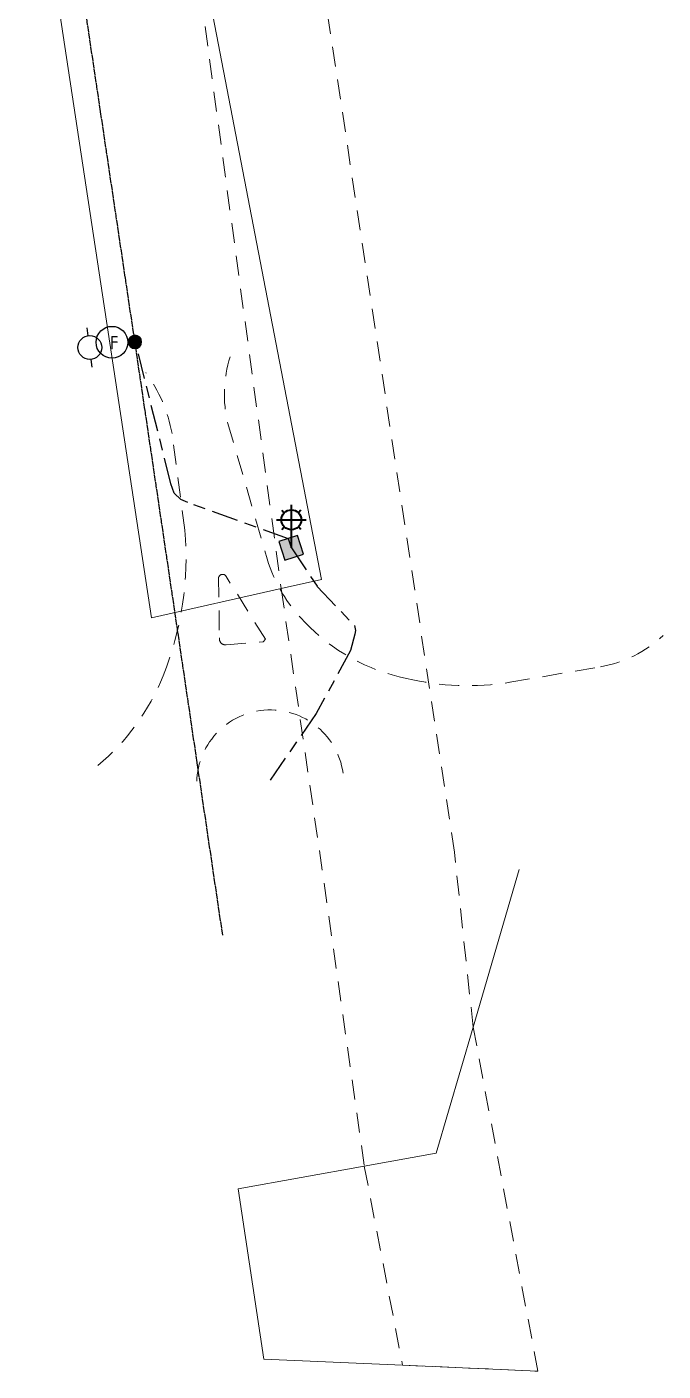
# Model space of a CAD drawing. Header units: metres. Extents: x 298156 to 298818, y 6171580 to 6172425.
# Drawn here: x 298604.5 to 298700.6, y 6171580 to 6171783 of the extents above; entities that cross this region are included whole.
import ezdxf
from ezdxf.enums import TextEntityAlignment as Align

# ---------------------------------------------------------------- set-up
doc = ezdxf.new("R2010")
doc.units = ezdxf.units.M
for name, pattern in [('Cable Exist OH', [1, 1, 0]), ('Cable Exist UG', [8.2, 4, -1.2, 1.8, -1.2]), ('Dash', [5, 3, -2])]:
    doc.linetypes.add(name, pattern=pattern)
doc.layers.get('0').update_dxf_attribs({"color": 6})
for name, color, linetype, lineweight in [('Cadastre Developer_SP_EXT', 9, 'Continuous', 5), ('Cadastre Easements_SP_EXT', 9, 'Continuous', 5), ('Cadastre Land Parcels_SP_EXT', 9, 'Continuous', 5), ('Cadastre Roads_SP_EXT', 9, 'Continuous', 5)]:
    doc.layers.add(name, color=color, linetype=linetype, lineweight=lineweight)
for name, color, linetype in [('Equip_SP_HV_EXT', 7, 'Continuous'), ('Equip_SP_SL_EXT', 7, 'Continuous'), ('Mains_HV_EXT', 7, 'Continuous'), ('Mains_LV_SL_EXT', 7, 'Continuous'), ('SupportsOH_SP_TR_HV_LV_SL_EXT', 7, 'Continuous'), ('SupportsUG_SP_LV_SL_EXT', 7, 'Continuous')]:
    doc.layers.add(name, color=color, linetype=linetype)
doc.layers.get('0').off()
doc.styles.add('COLUMN_LABEL', font='arial.ttf')
doc.styles.add('iecARIAL', font='arial.ttf', dxfattribs={"height": 2})
doc.styles.add('iecISOCP', font='isocp.shx')
doc.styles.add('POLE_LABEL', font='arial.ttf')
doc.styles.get("Standard").update_dxf_attribs({"font": 'arial.ttf'})

# ---------------------------------------------------------------- blocks, each defined once
blk = doc.blocks.new('COLUMN_EXT')
blk.add_hatch(color=256).paths.add_polyline_path([(-1.49, 1.48), (-1.49, -1.49), (1.48, -1.49), (1.48, 1.48)])
blk.add_lwpolyline([(-1.49, -1.49), (1.48, -1.49), (1.48, 1.48), (-1.49, 1.48)], close=True)
for tag, height, style, flags, p in [('ASSET_NUM', 2.5, 'COLUMN_LABEL', 8, (2, 2)), ('STRUCTURE_PLANT_NUMBER', 0.2, 'POLE_LABEL', 9, (1.81, 0.03)), ('STREET_CODE', 0.2, 'COLUMN_LABEL', 9, (1.81, -0.2))]:
    blk.add_attdef(tag, text='', height=height, dxfattribs=dict(style=style, flags=flags)).set_placement(p, align=Align.MIDDLE_LEFT)
at = {"flags": 9}
for tag, p in [('COLUMN_TYPE', (1.81, -0.4)), ('OWNED_BY', (1.81, -0.6)), ('STATE', (1.81, -0.8)), ('USAGE', (1.81, -1)), ('STREETNAME', (1.81, -1.6)), ('SUBURB', (1.81, -1.8)), ('LEGEND', (1.81, -1.2)), ('LOCATION', (1.81, -1.4)), ('NOTES', (1.81, -2))]:
    blk.add_attdef(tag, text='', height=0.2, dxfattribs=at).set_placement(p, align=Align.MIDDLE_LEFT)
at = {"flags": 1}
blk.add_attdef('Z', (1.81, -2.35), '', height=0.2, dxfattribs=at)
blk = doc.blocks.new('SL_LANTERN_EXT')
at = {"lineweight": 40}
for p, q in [((0, 1.97), (0, 6.47)), ((-2.25, 4.22), (2.25, 4.22)), ((-1.46, 5.68), (-1.06, 5.28)), ((1.46, 5.68), (1.06, 5.28)), ((-1.46, 2.76), (-1.06, 3.16)), ((0, 0), (0, 2.72)), ((1.46, 2.76), (1.06, 3.16))]:
    blk.add_line(p, q, dxfattribs=at)
blk.add_circle((0, 4.22), 1.5, dxfattribs=at)
at = {"style": 'iecARIAL', "flags": 8}
blk.add_attdef('ASSET_NUM', (1.5, 1.5), '', height=2.5, dxfattribs=at)
for tag, p, height, flags in [('OPERATING_VOLTAGE', (0.98, -1.65), 0.2, 9), ('ORIENTATION', (0.98, -1.85), 0.2, 9), ('OWNED_BY', (0.98, -2.05), 0.2, 9), ('CONSTRUCTED_VOLTAGE', (0.98, -0.65), 0.2, 9), ('CONTROL_TYPE', (0.98, -0.85), 0.2, 9), ('LANTERN_PURPOSE', (0.98, -1.05), 0.2, 9), ('LANTERN_TYPE', (0.98, -1.25), 0.2, 9), ('NO_PHASES', (0.98, -1.45), 0.2, 9), ('LNUMBER', (2.18, -3.25), 2.5, 8), ('STATE', (0.98, -2.25), 0.2, 9), ('USAGE', (0.98, -2.45), 0.2, 9), ('CEXIST', (0.98, -2.65), 0.2, 9), ('CNEW', (0.98, -2.85), 0.2, 9), ('CNUMBER', (0.98, -3.05), 0.2, 9), ('CREMOVE', (0.98, -3.25), 0.2, 9), ('CREPLACE', (0.98, -3.45), 0.2, 9), ('LKINGHEIGHT', (0.98, -3.65), 0.2, 9), ('LBRACKET', (0.98, -3.85), 0.2, 9), ('LBRACKETVOCAB', (0.98, -4.05), 0.2, 9), ('LCATEGORY', (0.98, -4.25), 0.2, 9), ('LCHARGE1', (0.98, -4.45), 0.2, 9), ('LCHARGE1PERCENT', (0.98, -4.65), 0.2, 9), ('LCHARGE2', (0.98, -4.85), 0.2, 9), ('LCHARGE2PERCENT', (0.98, -5.05), 0.2, 9), ('LCHARGE3', (0.98, -5.25), 0.2, 9), ('LCHARGE3PERCENT', (0.98, -5.45), 0.2, 9), ('LEXIST', (0.98, -5.65), 0.2, 9), ('LLAMP', (0.98, -5.85), 0.2, 9), ('LLAMPVOCAB', (0.98, -6.05), 0.2, 9), ('LMAST', (0.98, -6.25), 0.2, 9), ('LMASTVOCAB', (0.98, -6.45), 0.2, 9), ('LNEW', (0.98, -6.65), 0.2, 9), ('LANTNUMBER', (0.98, -6.85), 0.2, 9), ('LOUTREACH', (0.98, -7.25), 0.2, 9), ('LOUTREACHVOCAB', (0.98, -7.45), 0.2, 9), ('LRATECODE', (0.98, -7.65), 0.2, 9), ('LREMOVE', (0.98, -7.85), 0.2, 9), ('LREPLACE', (0.98, -8.05), 0.2, 9), ('LTYPE', (0.98, -8.25), 0.2, 9), ('STREETNAME', (0.98, -9.25), 0.2, 9), ('SUBURB', (0.98, -9.45), 0.2, 1), ('LTYPEVOCAB', (0.98, -8.45), 0.2, 9), ('LEGEND', (0.98, -8.65), 0.2, 9), ('LOCATION', (0.98, -8.85), 0.2, 9), ('NOTES', (0.98, -9.05), 0.2, 9)]:
    blk.add_attdef(tag, p, '', height=height, dxfattribs=dict(flags=flags))
blk = doc.blocks.new('POLE_EXT')
blk.add_hatch(color=256).paths.add_polyline_path([(-1, 0, 1), (1, 0, 1)])
blk.add_lwpolyline([(-1, 0, 1), (1, 0, 1)], format="xyb", close=True)
for tag, height, flags, p in [('pNumber', 2.5, 8, (-17.84, 2.07)), ('OWNED_BY', 0.2, 9, (1.35, -0.4)), ('SPECIAL_USE', 0.2, 9, (1.35, -0.8)), ('STATE', 0.2, 9, (1.35, -1)), ('cLV', 0.2, 9, (1.35, -1.4)), ('hDepth', 0.2, 9, (1.35, -1.6)), ('hDia', 0.2, 9, (1.35, -1.8)), ('cHV', 0.2, 9, (1.35, -2)), ('PARENT', 0.2, 9, (1.35, -0.6)), ('USAGE', 0.2, 9, (1.35, -1.2)), ('cLinedev', 0.2, 9, (1.35, -3.4)), ('pExisting', 0.2, 9, (1.35, -3.8)), ('LBRACKET', 0.2, 9, (1.35, -2.2)), ('LExisting', 0.2, 9, (1.35, -2.4)), ('LANTNUMBER', 0.2, 9, (1.35, -2.6)), ('LOther', 0.2, 9, (1.35, -2.8)), ('LRemove', 0.2, 9, (1.35, -3)), ('LEGEND', 0.2, 9, (1.35, -3.2)), ('LOCATION', 0.2, 9, (1.35, -3.6)), ('PFNUMBER', 0.2, 9, (1.35, -4)), ('pFooting', 0.2, 9, (1.35, -4.4)), ('pNew', 0.2, 9, (1.35, -4.6)), ('pRelocate', 0.2, 9, (1.35, -5)), ('pRemove', 0.2, 9, (1.35, -5.2)), ('pReplace', 0.2, 9, (1.35, -5.4)), ('pStay', 0.2, 9, (1.35, -5.6)), ('pType', 0.2, 9, (1.35, -5.8)), ('cspan', 0.2, 9, (1.35, -6)), ('NEWPFNUMBER', 0.2, 9, (1.35, -4.2)), ('STREETNAME', 0.2, 9, (1.35, -6.2)), ('SUBURB', 0.2, 9, (1.35, -6.4)), ('OPERATED_BY', 0.2, 9, (1.36, -7.01)), ('NOTES', 0.2, 9, (1.35, -6.6)), ('MAINTAINED_BY', 0.2, 9, (1.36, -6.81))]:
    blk.add_attdef(tag, text='', height=height, dxfattribs=dict(flags=flags)).set_placement(p, align=Align.MIDDLE_LEFT)
at = {"style": 'POLE_LABEL'}
for tag, height, flags, p in [('ASSET_NUM', 2.5, 8, (2, 2)), ('STRUCTURE_PLANT_NUMBER', 0.2, 9, (1.35, 0.03)), ('STREET_CODE', 0.2, 9, (1.35, -0.2))]:
    blk.add_attdef(tag, text='', height=height, dxfattribs=dict(at, flags=flags)).set_placement(p, align=Align.MIDDLE_LEFT)
at = {"flags": 1}
blk.add_attdef('Z', (1.35, -7.33), '', height=0.2, dxfattribs=at)
blk = doc.blocks.new('HV_ABS_OPEN_EXT')
for p, q in [((-3, 6.87), (-1.8, 6.87)), ((1.8, 6.87), (3, 6.87))]:
    blk.add_line(p, q)
blk.add_circle((0, 6.87), 1.8)
for tag, height, flags, p in [('ASSET_NUM', 2.5, 8, (2, 2)), ('STREET_CODE', 0.2, 9, (1.5, 0)), ('ACTUAL_STATUS', 0.2, 9, (1.5, -0.2)), ('CONSTRUCTED_VOLTAGE', 0.2, 9, (1.5, -0.4)), ('OPERATING_VOLTAGE', 0.2, 9, (1.5, -0.8)), ('ORIENTATION', 0.2, 9, (1.5, -1)), ('OWNED_BY', 0.2, 9, (1.5, -1.2)), ('STATE', 0.2, 9, (1.5, -1.4)), ('SWITCH_TYPE', 0.2, 9, (1.5, -1.6)), ('NO_PHASES', 0.2, 9, (1.5, -0.6)), ('USAGE', 0.2, 9, (1.5, -1.8)), ('LEGEND', 0.2, 9, (1.5, -2)), ('STREETNAME', 0.2, 9, (1.5, -2.4)), ('SUBURB', 0.2, 9, (1.5, -2.6)), ('OPERATED_BY', 0.2, 9, (1.5, -3.2)), ('Z', 0.2, 1, (1.5, -3.6)), ('LOCATION', 0.2, 9, (1.5, -2.2)), ('NOTES', 0.2, 9, (1.5, -2.8)), ('MAINTAINED_BY', 0.2, 9, (1.5, -3)), ('LABEL_ALIGNMENT', 0.2, 9, (1.5, -3.4))]:
    blk.add_attdef(tag, text='', height=height, dxfattribs=dict(flags=flags)).set_placement(p, align=Align.MIDDLE_LEFT)
blk = doc.blocks.new('FAULT_INDICATOR_MANUAL_EXT')
blk.add_circle((0, 0), 2.4)
at = {"insert": (-0.28, 0.92), "char_height": 2, "width": 1.2998, "attachment_point": 1, "style": 'iecISOCP'}
blk.add_mtext('F', dxfattribs=at)
for tag, height, flags, p in [('ASSET_NUM', 2.5, 8, (2, 2)), ('STREET_CODE', 0.2, 9, (1.5, 0)), ('CONSTRUCTED_VOLTAGE', 0.2, 9, (1.5, -0.2)), ('OPERATING_VOLTAGE', 0.2, 9, (1.5, -0.8)), ('ORIENTATION', 0.2, 9, (1.5, -1)), ('OWNED_BY', 0.2, 9, (1.5, -1.2)), ('STATE', 0.2, 9, (1.5, -1.4)), ('FLITE_NUMBER', 0.2, 9, (1.5, -0.4)), ('USAGE', 0.2, 9, (1.5, -1.6)), ('LEGEND', 0.2, 9, (1.5, -1.8)), ('LOCATION', 0.2, 9, (1.5, -2)), ('INDICATOR_TYPE', 0.2, 9, (1.5, -0.6)), ('STREETNAME', 0.2, 9, (1.5, -2.2)), ('SUBURB', 0.2, 9, (1.5, -2.4)), ('Z', 0.2, 1, (1.5, -2.8)), ('NOTES', 0.2, 9, (1.5, -2.6))]:
    blk.add_attdef(tag, text='', height=height, dxfattribs=dict(flags=flags)).set_placement(p, align=Align.MIDDLE_LEFT)

msp = doc.modelspace()

# ---------------------------------------------------------------- linework, layer by layer
at = {"layer": 'Cadastre Developer_SP_EXT', "linetype": 'Dash'}
for p, q in [((298634.84, 6171723.09), (298640.75, 6171702.64)), ((298628.31, 6171707), (298626.39, 6171721.57)), ((298633.43, 6171699.86), (298633.54, 6171690.77)), ((298640.5, 6171690.52), (298634.56, 6171700)), ((298640.17, 6171690.1), (298640.5, 6171690.52)), ((298634.56, 6171689.67), (298640.17, 6171690.1)), ((298677.44, 6171684.01), (298691.11, 6171686.35))]:
    msp.add_line(p, q, dxfattribs=at)
for centre, radius, start, end in [((298652.87, 6171727.55), 18.58, 162.3636, 193.8822), ((298604.82, 6171717.71), 21.91, 10.1454, 36.6075), ((298581.25, 6171702.76), 47.25, 337.9185, 5.1422), ((298662.39, 6171709.12), 22.59, 196.6676, 225.0126), ((298634.03, 6171699.69), 0.62, 30.6131, 163.9513), ((298667.6, 6171713.15), 29.14, 223.3634, 258.5549), ((298634.43, 6171690.56), 0.893, 169.3576, 278.7216), ((298687.89, 6171704.64), 18.58, 279.9887, 313.075), ((298593.91, 6171697.31), 33.47, 309.4386, 338.4073), ((298671.09, 6171723.81), 40.31, 256.7117, 279.0721), ((298641.23, 6171668.74), 11.1, 7.8922, 187.892)]:
    msp.add_arc(centre, radius, start, end, dxfattribs=at)
at = {"layer": 'Cadastre Easements_SP_EXT', "linetype": 'Dash'}
for p, q in [((298628.69, 6171802.9), (298642.88, 6171698.16)), ((298669.04, 6171658.37), (298647.51, 6171800.57)), ((298642.88, 6171698.16), (298649.36, 6171653.65)), ((298671.88, 6171631.93), (298669.04, 6171658.37)), ((298649.36, 6171653.65), (298655.43, 6171610.93)), ((298681.66, 6171579.96), (298671.88, 6171631.93)), ((298671.88, 6171631.93), (298671.88, 6171631.93)), ((298655.43, 6171610.93), (298661.21, 6171580.86)), ((298661.21, 6171580.86), (298681.66, 6171579.96))]:
    msp.add_line(p, q, dxfattribs=at)
at = {"layer": 'Cadastre Land Parcels_SP_EXT', "linetype": 'Continuous'}
for p, q in [((298629.03, 6171802.98), (298648.95, 6171699.52)), ((298648.95, 6171699.52), (298629.03, 6171802.98)), ((298607.48, 6171797.92), (298623.27, 6171693.75)), ((298623.27, 6171693.76), (298607.48, 6171797.92)), ((298642.88, 6171698.16), (298648.95, 6171699.52)), ((298623.27, 6171693.75), (298642.88, 6171698.16)), ((298642.88, 6171698.16), (298642.88, 6171698.16)), ((298623.27, 6171693.76), (298623.27, 6171693.76)), ((298678.85, 6171655.74), (298671.88, 6171631.93)), ((298671.88, 6171631.93), (298666.3, 6171612.9)), ((298666.3, 6171612.9), (298655.43, 6171610.93)), ((298655.43, 6171610.93), (298636.36, 6171607.48)), ((298636.36, 6171607.48), (298640.26, 6171581.78)), ((298640.26, 6171581.78), (298661.21, 6171580.86)), ((298661.21, 6171580.86), (298681.66, 6171579.97))]:
    msp.add_line(p, q, dxfattribs=at)
at = {"layer": 'Cadastre Roads_SP_EXT', "linetype": 'Continuous'}
for p, q in [((298642.88, 6171698.16), (298648.95, 6171699.52)), ((298623.27, 6171693.76), (298642.88, 6171698.16)), ((298678.85, 6171655.74), (298671.88, 6171631.93)), ((298671.88, 6171631.93), (298666.3, 6171612.9)), ((298666.3, 6171612.9), (298655.43, 6171610.93)), ((298655.43, 6171610.93), (298636.36, 6171607.48))]:
    msp.add_line(p, q, dxfattribs=at)
at = {"layer": 'Mains_HV_EXT', "linetype": 'Cable Exist OH'}
for p, q in [((298620.78, 6171735.43), (298604.46, 6171844.82)), ((298634.05, 6171645.8), (298620.78, 6171735.43))]:
    msp.add_line(p, q, dxfattribs=at)
at = {"layer": 'Mains_LV_SL_EXT', "linetype": 'Cable Exist UG'}
for p, q in [((298626.23, 6171714), (298621.3, 6171733.6)), ((298626.72, 6171712.58), (298626.23, 6171714)), ((298627.7, 6171711.61), (298626.72, 6171712.58)), ((298628.77, 6171711.17), (298627.7, 6171711.61)), ((298643.99, 6171705.65), (298628.77, 6171711.17)), ((298644.41, 6171704.33), (298643.99, 6171705.65)), ((298644.41, 6171704.33), (298648.32, 6171698.46)), ((298648.32, 6171698.46), (298653.96, 6171692.56)), ((298653.96, 6171692.56), (298654.08, 6171691.84)), ((298654.01, 6171691.27), (298653.35, 6171688.82)), ((298654.08, 6171691.84), (298654.01, 6171691.27)), ((298653.35, 6171688.82), (298648.16, 6171679.27)), ((298648.16, 6171679.27), (298640.84, 6171668.67))]:
    msp.add_line(p, q, dxfattribs=at)

# ---------------------------------------------------------------- block references
at = {"layer": 'Equip_SP_HV_EXT', "rotation": 97.18225856849254}
msp.add_blockref('HV_ABS_OPEN_EXT', (298620.78, 6171735.43), dxfattribs=at)
at = {"layer": 'Equip_SP_HV_EXT'}
msp.add_blockref('FAULT_INDICATOR_MANUAL_EXT', (298617.31, 6171735.37), dxfattribs=at)
at = {"layer": 'Equip_SP_SL_EXT'}
msp.add_blockref('SL_LANTERN_EXT', (298644.41, 6171704.33), dxfattribs=at)
at = {"layer": 'SupportsOH_SP_TR_HV_LV_SL_EXT'}
msp.add_blockref('POLE_EXT', (298620.79, 6171735.42), dxfattribs=at)
at = {"layer": 'SupportsUG_SP_LV_SL_EXT', "rotation": 287.7273219918342}
msp.add_blockref('COLUMN_EXT', (298644.41, 6171704.33), dxfattribs=at)

doc.saveas('drawing.dxf')
